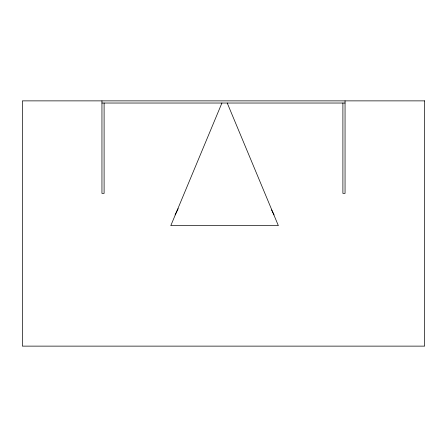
<?xml version="1.0" encoding="UTF-8"?>
<svg xmlns="http://www.w3.org/2000/svg" width="447" height="447" viewBox="0 0 447 447"><rect width="100%" height="100%" fill="white"/><g stroke="black" fill="none" stroke-linecap="round" stroke-linejoin="round"><path stroke-width="0.67" d="M221.919 103.028L170.793 225.651L278.358 225.651L227.232 103.028M175.095 214.895L178.213 208.66M101.95 103.028L345.05 103.028M271.564 209.906L274.056 214.895M345.05 100.871L345.05 193.383L342.899 193.383L342.899 103.028M104.101 103.028L104.101 193.383L101.95 193.383L101.95 100.871M424.65 100.871L22.35 100.871L22.35 346.129L424.65 346.129L424.65 100.871"/></g></svg>
